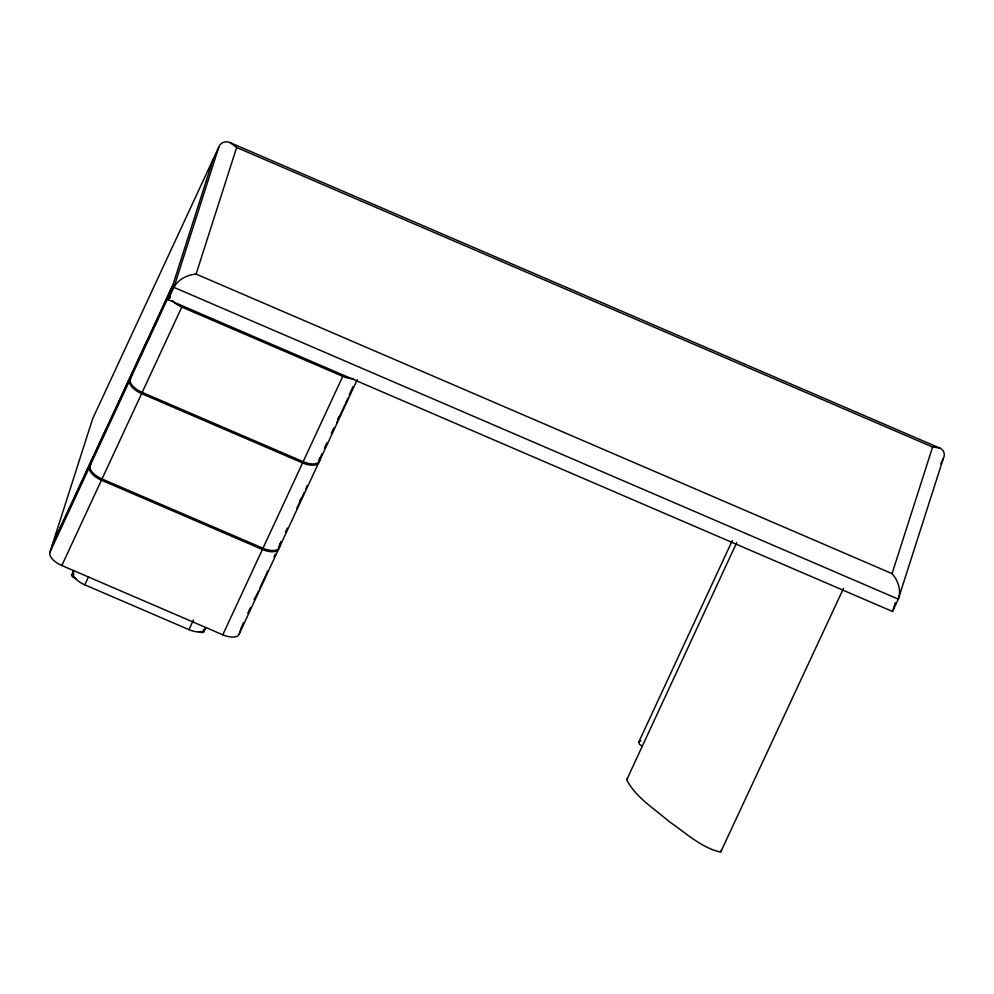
<?xml version="1.0" encoding="UTF-8"?>
<svg xmlns="http://www.w3.org/2000/svg" width="994" height="994" viewBox="0 0 994 994"><rect width="100%" height="100%" fill="white"/><g stroke="black" fill="none" stroke-linecap="round" stroke-linejoin="round"><path stroke-width="1.49" d="M732.28 540.612L638.819 741.959L639.515 744.357L642.397 746.308M281.116 541.531L278.854 548.564L239.256 633.886A15.482 7.343 24.9 0 1 222.793 634.806L61.827 565.524A15.482 7.343 24.9 0 1 49.874 552.378L52.123 545.346L66.623 514.122M49.874 552.378L89.485 467.056L91.734 460.023L66.809 514.32M320.838 456.37L319.037 461.999L279.438 547.321A15.482 7.343 24.9 0 1 262.975 548.241L102.009 478.959A15.482 7.343 24.9 0 1 90.056 465.813L92.305 458.781L106.805 427.557M90.056 465.813L129.667 380.491L131.916 373.458L107.017 427.743M357.268 379.633L319.621 460.756A15.482 7.343 24.9 0 1 303.158 461.676L142.192 392.394A15.482 7.343 24.9 0 1 130.239 379.248L132.488 372.216L146.988 340.992M130.239 379.248L169.837 293.926L172.099 286.893L147.187 341.178M168.16 299.728L173.9 287.353C178.162 279.364 187.307 274.816 196.104 274.071L892.065 573.613C897.93 580.359 901.682 590.411 898.278 599.121L892.537 611.484L168.16 299.728L213.213 159.052M230.21 142.676C226.135 140.552 220.618 142.279 218.953 146.69L173.9 287.353L898.278 599.121L943.331 458.458C945.443 454.767 944.002 449.512 939.79 448.083M196.104 274.071L236.647 147.472L230.359 142.751M239.256 633.886L241.505 626.854M279.438 547.321L281.24 541.693M319.621 460.756L321.87 453.724M892.065 573.613L932.608 447.014L939.665 448.021M892.537 611.484L895.358 602.699M736.74 542.538L626.692 779.83C635.887 797.573 654.499 808.793 669.285 821.703C685.562 832.624 701.168 847.857 720.675 852.094L843.521 588.361M721.309 851.672L721.371 849.833M266.23 574.11L265.907 574.917M266.901 572.395L267.398 571.115M306.413 487.545L305.643 489.408M306.661 486.911L307.158 485.619M346.931 400.135L346.421 401.427M347.428 398.842L347.676 398.196M346.161 402.048L345.663 403.191M265.46 575.973L259.757 588.262M218.953 146.69L92.666 418.747L52.347 544.637L172.894 284.955M61.827 565.524L101.425 480.201A15.482 7.343 24.9 0 1 89.485 467.056M102.009 478.959L141.608 393.636A15.482 7.343 24.9 0 1 129.667 380.491M142.192 392.394L181.79 307.071A15.482 7.343 24.9 0 1 172.409 300.685M205.435 628.742A15.482 7.343 24.9 0 1 188.984 629.662L84.825 584.832L88.628 576.632M188.984 629.662L193.42 620.094M222.793 634.806L262.404 549.483A15.482 7.343 24.9 0 0 278.854 548.564M262.975 548.241L302.586 462.918A15.482 7.343 24.9 0 0 319.037 461.999M303.158 461.676L342.768 376.353A15.482 7.343 24.9 0 0 353.466 378.615M242.138 625.499L243.393 622.778M247.804 613.273L250.326 607.843M254.104 599.705L255.371 596.984M273.971 556.913L275.263 554.118M278.519 547.122L280.457 542.923M285.464 532.15L287.353 528.075M299.716 501.224L301.02 498.416M318.701 460.557L319.919 457.7M324.392 448.294L326.914 442.864M331.325 433.359L333.835 427.929M337.513 419.803L338.817 416.995M349.142 394.978L353.032 386.579M258.527 590.908L256.203 595.804M304.251 492.415L296.709 508.642M337.662 420.437L345.042 404.521M940.771 463.949L943.331 458.458M336.941 421.978L336.556 422.711M638.819 741.959L640.857 740.654M626.928 779.085L627.562 778.662M230.061 142.614L939.926 448.132M236.647 147.472L932.608 447.014M181.79 307.071L342.768 376.353M141.608 393.636L302.586 462.918M101.425 480.201L262.404 549.483M84.825 584.832A15.482 7.343 24.9 0 1 72.873 571.687M73.966 573.973A4.386 2.075 24.9 0 1 74.053 570.829M205.249 627.574A4.386 2.075 24.9 0 1 203.31 629.637M203.907 630.457A4.386 2.075 24.9 0 1 203.111 632.42A4.386 2.075 24.9 0 1 199.148 631.749M76.078 578.694A4.386 2.075 24.9 0 1 71.767 575.824A4.386 2.075 24.9 0 1 73.158 573.662M170.396 297.84A15.482 7.343 24.9 0 1 169.837 293.926"/></g></svg>
